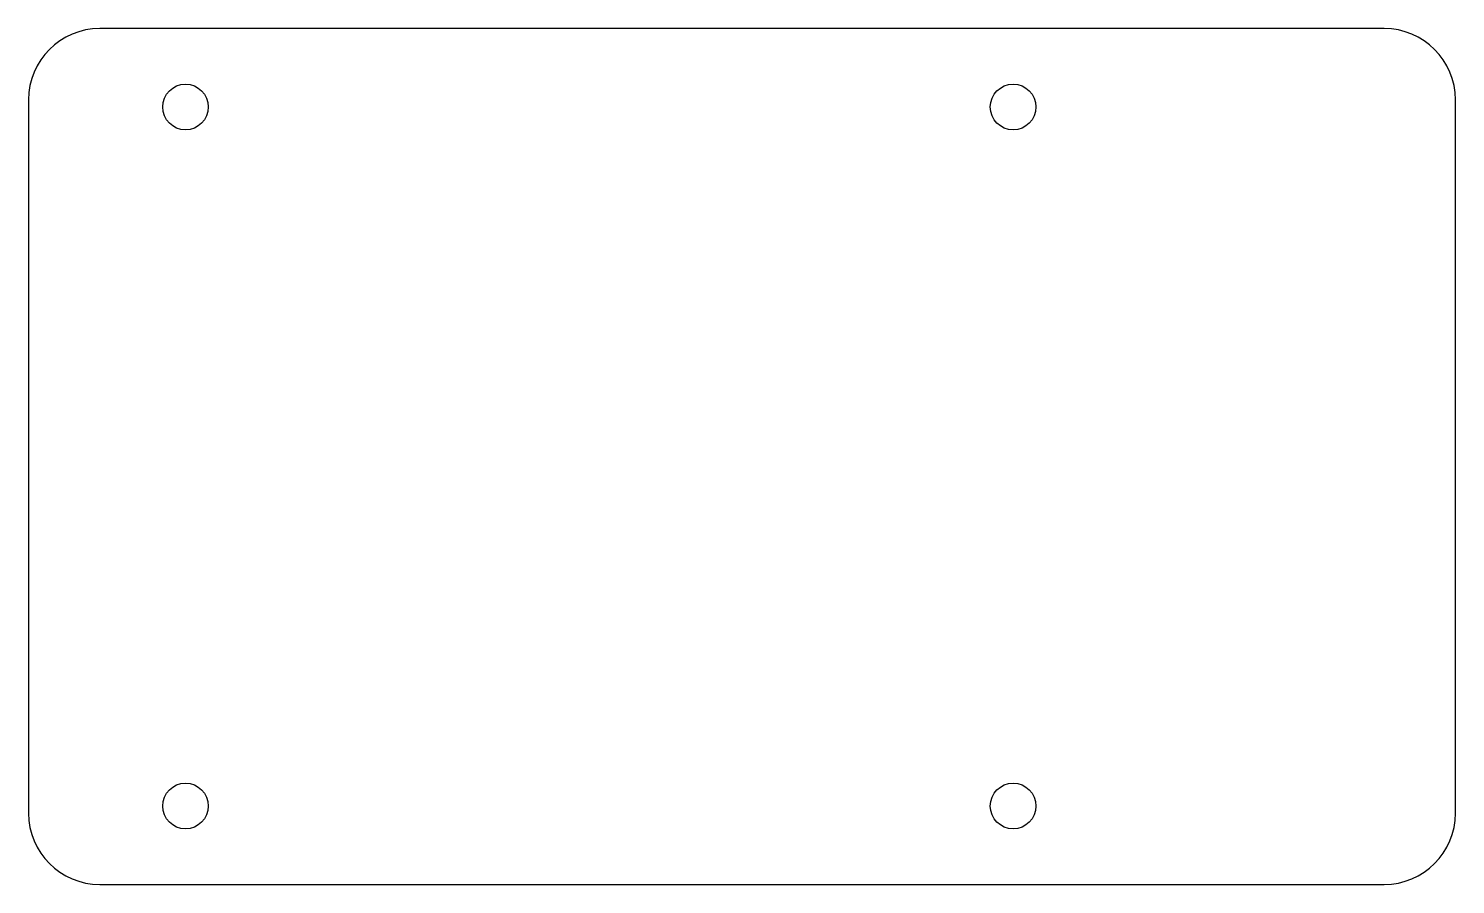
# Model space of a CAD drawing. Header units: millimetres. Extents: x -50 to 50, y -30 to 30.
import ezdxf

# ---------------------------------------------------------------- set-up
doc = ezdxf.new("R2010")
doc.units = ezdxf.units.MM

msp = doc.modelspace()

# ---------------------------------------------------------------- linework, layer by layer
at = {"color": 7, "linetype": 'Continuous', "lineweight": 25}
for p, q in [((45, 30), (-45, 30)), ((-50, 25), (-50, -25)), ((50, -25), (50, 25)), ((-45, -30), (45, -30))]:
    msp.add_line(p, q, dxfattribs=at)
for centre in [(-39, 24.5), (19, 24.5), (-39, -24.5), (19, -24.5)]:
    msp.add_circle(centre, 1.6, dxfattribs=at)
for centre, start, end in [((-45, 25), 90, 180), ((45, 25), 0, 90), ((-45, -25), 180, 270), ((45, -25), 270, 0)]:
    msp.add_arc(centre, 5, start, end, dxfattribs=at)

doc.saveas('drawing.dxf')
